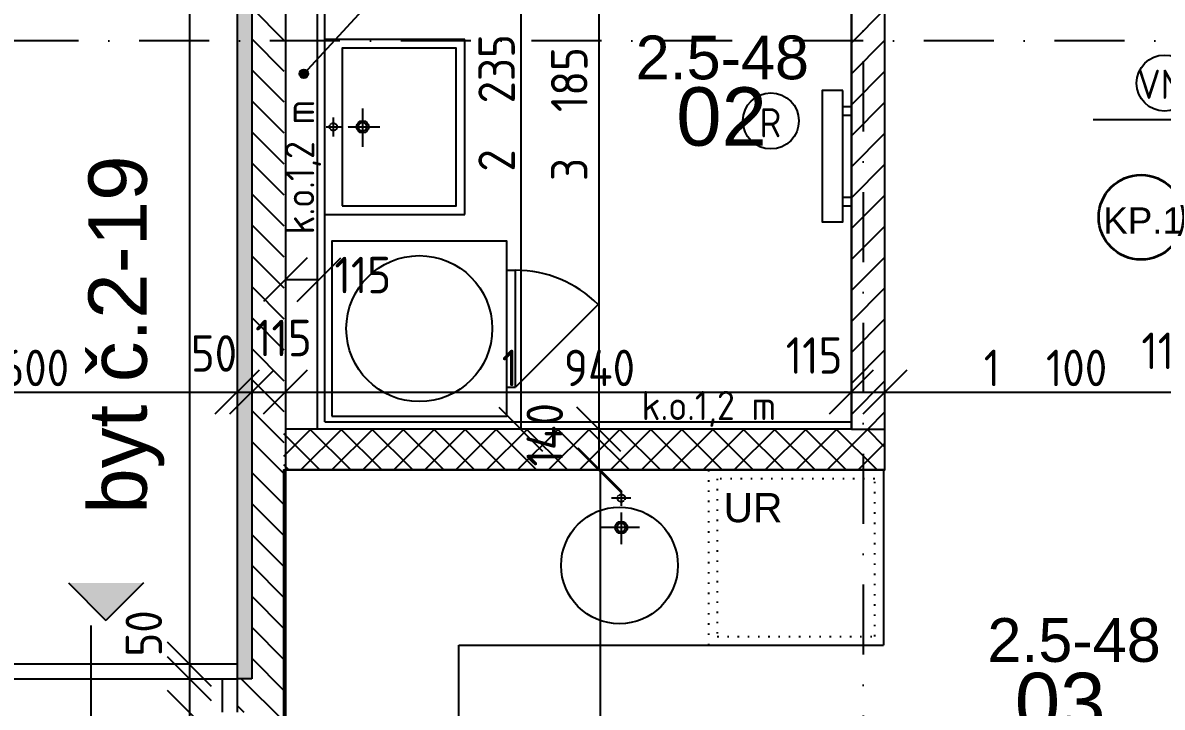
# Model space of a CAD drawing. Extents: x 4511820 to 5180432, y -1526536 to -944957.
# Drawn here: x 5148538 to 5152442, y -1210332 to -1207987 of the extents above; entities that cross this region are included whole.
import ezdxf

# ---------------------------------------------------------------- set-up
doc = ezdxf.new("R2010")
doc.units = 0
doc.header["$MEASUREMENT"] = 0
for name, pattern in [('ACAD_ISO07W100', [3.5, 0.5, -3]), ('ACAD_ISO12W100', [22, 12, -3, 0.5, -3, 0.5, -3]), ('BODKOCIARKOVANA_3', [5.6, 3, -1.3, 0, -1.3]), ('DASHED', [0.75, 0.5, -0.25])]:
    doc.linetypes.add(name, pattern=pattern)
doc.layers.get('0').update_dxf_attribs({"linetype": 'CONTINUOUS'})
doc.layers.get('Defpoints').update_dxf_attribs({"color": 61, "linetype": 'CONTINUOUS'})
for name, color, linetype in [('DVERE', 45, 'CONTINUOUS'), ('KÓTY', 4, 'CONTINUOUS'), ('MÚRY', 1, 'CONTINUOUS'), ('osi', 253, 'CONTINUOUS'), ('Plochy', 41, 'CONTINUOUS'), ('POPIS', 7, 'CONTINUOUS'), ('TENKÁ', 7, 'CONTINUOUS'), ('Z-Kúrenie', 101, 'CONTINUOUS'), ('ZARIADENIE1', 145, 'CONTINUOUS'), ('ZARIADOVACIE', 144, 'CONTINUOUS'), ('zz-vetr', 52, 'CONTINUOUS'), ('ŠRAFY', 82, 'CONTINUOUS')]:
    doc.layers.add(name, color=color, linetype=linetype)
doc.layers.add('preklady', color=74, linetype='CONTINUOUS', lineweight=35)
doc.styles.add('ARIAL', font='arial.ttf')
doc.styles.add('Style-Arial', font='arial.ttf')
doc.styles.add('STYLE1', font='isocp.shx')
doc.dimstyles.new('STANDARD-50', dxfattribs={"dimtxt": 125, "dimasz": 150, "dimexe": 10, "dimexo": 200, "dimgap": 20, "dimtad": 1, "dimdsep": 46, "dimlunit": 6, "dimtxsty": 'STYLE1', "dimblk1": 'OBLIQUE', "dimblk2": 'OBLIQUE', "dimsah": 1, "dimcen": 2.5, "dimse1": 1, "dimse2": 1, "dimadec": 0, "dimazin": 0, "dimtfac": 1, "dimtmove": 1, "dimatfit": 3, "dimldrblk": 'OBLIQUE', "dimfxl": 1, "dimtolj": 1, "dimtzin": 0, "dimarcsym": 0})

# ---------------------------------------------------------------- blocks, each defined once
blk = doc.blocks.new('_OBLIQUE')
at = {"color": 0, "linetype": 'ByBlock'}
blk.add_line((-0.5, -0.5), (0.5, 0.5), dxfattribs=at)
blk = doc.blocks.new('*D28422')
at = {"layer": 'Defpoints', "color": 0}
for p in [(5147672.5, -1209202.2), (5149272.5, -1209202.2), (5149272.5, -1209252.2)]:
    blk.add_point(p, dxfattribs=at)
at = {"layer": 'KÓTY', "color": 0, "lineweight": -2}
blk.add_line((5147672.5, -1209252.2), (5149272.5, -1209252.2), dxfattribs=at)
at = {"layer": 'KÓTY', "color": 0, "linetype": 'ByBlock', "lineweight": -2, "xscale": 150, "yscale": 150, "zscale": 150, "rotation": 180}
blk.add_blockref('_OBLIQUE', (5147672.5, -1209252.2), dxfattribs=at)
at = {"layer": 'KÓTY', "color": 0, "linetype": 'ByBlock', "lineweight": -2, "xscale": 150, "yscale": 150, "zscale": 150}
blk.add_blockref('_OBLIQUE', (5149272.5, -1209252.2), dxfattribs=at)
at = {"layer": 'KÓTY', "color": 0, "insert": (5148472.5, -1209169.7), "char_height": 125, "attachment_point": 5, "style": 'STYLE1'}
blk.add_mtext('\\A1;1ﾠ600', dxfattribs=at)
blk = doc.blocks.new('*D28423')
at = {"layer": 'Defpoints', "color": 0}
for p in [(5149272.5, -1209252.2), (5149322.5, -1209252.2), (5149322.5, -1209252.2)]:
    blk.add_point(p, dxfattribs=at)
at = {"layer": 'KÓTY', "color": 0, "lineweight": -2}
blk.add_line((5149272.5, -1209252.2), (5149322.5, -1209252.2), dxfattribs=at)
at = {"layer": 'KÓTY', "color": 0, "linetype": 'ByBlock', "lineweight": -2, "xscale": 150, "yscale": 150, "zscale": 150, "rotation": 180}
blk.add_blockref('_OBLIQUE', (5149272.5, -1209252.2), dxfattribs=at)
at = {"layer": 'KÓTY', "color": 0, "linetype": 'ByBlock', "lineweight": -2, "xscale": 150, "yscale": 150, "zscale": 150}
blk.add_blockref('_OBLIQUE', (5149322.5, -1209252.2), dxfattribs=at)
at = {"layer": 'KÓTY', "color": 0, "insert": (5149193, -1209120), "char_height": 125, "attachment_point": 5, "style": 'STYLE1'}
blk.add_mtext('\\A1;50', dxfattribs=at)
blk = doc.blocks.new('*D28424')
at = {"layer": 'Defpoints', "color": 0}
for p in [(5149322.5, -1209252.2), (5149437.5, -1209252.2), (5149437.5, -1209379.2)]:
    blk.add_point(p, dxfattribs=at)
at = {"layer": 'KÓTY', "color": 0, "lineweight": -2}
blk.add_line((5149322.5, -1209252.2), (5149437.5, -1209252.2), dxfattribs=at)
at = {"layer": 'KÓTY', "color": 0, "linetype": 'ByBlock', "lineweight": -2, "xscale": 150, "yscale": 150, "zscale": 150, "rotation": 180}
blk.add_blockref('_OBLIQUE', (5149322.5, -1209252.2), dxfattribs=at)
at = {"layer": 'KÓTY', "color": 0, "linetype": 'ByBlock', "lineweight": -2, "xscale": 150, "yscale": 150, "zscale": 150}
blk.add_blockref('_OBLIQUE', (5149437.5, -1209252.2), dxfattribs=at)
at = {"layer": 'KÓTY', "color": 0, "insert": (5149430.8, -1209067.2), "char_height": 125, "attachment_point": 5, "style": 'STYLE1'}
blk.add_mtext('\\A1;115', dxfattribs=at)
blk = doc.blocks.new('*D28425')
at = {"layer": 'Defpoints', "color": 0}
for p in [(5151377.5, -1209252.2), (5149437.5, -1209379.2), (5151377.5, -1209379.2)]:
    blk.add_point(p, dxfattribs=at)
at = {"layer": 'KÓTY', "color": 0, "lineweight": -2}
blk.add_line((5149437.5, -1209252.2), (5151377.5, -1209252.2), dxfattribs=at)
at = {"layer": 'KÓTY', "color": 0, "linetype": 'ByBlock', "lineweight": -2, "xscale": 150, "yscale": 150, "zscale": 150, "rotation": 180}
blk.add_blockref('_OBLIQUE', (5149437.5, -1209252.2), dxfattribs=at)
at = {"layer": 'KÓTY', "color": 0, "linetype": 'ByBlock', "lineweight": -2, "xscale": 150, "yscale": 150, "zscale": 150}
blk.add_blockref('_OBLIQUE', (5151377.5, -1209252.2), dxfattribs=at)
at = {"layer": 'KÓTY', "color": 0, "insert": (5150407.5, -1209169.7), "char_height": 125, "attachment_point": 5, "style": 'STYLE1'}
blk.add_mtext('\\A1;1ﾠ940', dxfattribs=at)
blk = doc.blocks.new('*D28426')
at = {"layer": 'Defpoints', "color": 0}
for p in [(5151492.5, -1209252.2), (5151377.5, -1209379.2), (5151492.5, -1209379.2)]:
    blk.add_point(p, dxfattribs=at)
at = {"layer": 'KÓTY', "color": 0, "lineweight": -2}
blk.add_line((5151377.5, -1209252.2), (5151492.5, -1209252.2), dxfattribs=at)
at = {"layer": 'KÓTY', "color": 0, "linetype": 'ByBlock', "lineweight": -2, "xscale": 150, "yscale": 150, "zscale": 150, "rotation": 180}
blk.add_blockref('_OBLIQUE', (5151377.5, -1209252.2), dxfattribs=at)
at = {"layer": 'KÓTY', "color": 0, "linetype": 'ByBlock', "lineweight": -2, "xscale": 150, "yscale": 150, "zscale": 150}
blk.add_blockref('_OBLIQUE', (5151492.5, -1209252.2), dxfattribs=at)
at = {"layer": 'KÓTY', "color": 0, "insert": (5151249.5, -1209127), "char_height": 125, "attachment_point": 5, "style": 'STYLE1'}
blk.add_mtext('\\A1;115', dxfattribs=at)
blk = doc.blocks.new('*D28427')
at = {"layer": 'Defpoints', "color": 0}
for p in [(5152592.5, -1209252.2), (5151492.5, -1209379.2), (5152592.5, -1209379.2)]:
    blk.add_point(p, dxfattribs=at)
at = {"layer": 'KÓTY', "color": 0, "lineweight": -2}
blk.add_line((5151492.5, -1209252.2), (5152592.5, -1209252.2), dxfattribs=at)
at = {"layer": 'KÓTY', "color": 0, "linetype": 'ByBlock', "lineweight": -2, "xscale": 150, "yscale": 150, "zscale": 150, "rotation": 180}
blk.add_blockref('_OBLIQUE', (5151492.5, -1209252.2), dxfattribs=at)
at = {"layer": 'KÓTY', "color": 0, "linetype": 'ByBlock', "lineweight": -2, "xscale": 150, "yscale": 150, "zscale": 150}
blk.add_blockref('_OBLIQUE', (5152592.5, -1209252.2), dxfattribs=at)
at = {"layer": 'KÓTY', "color": 0, "insert": (5152042.5, -1209169.7), "char_height": 125, "attachment_point": 5, "style": 'STYLE1'}
blk.add_mtext('\\A1;1ﾠ100', dxfattribs=at)
blk = doc.blocks.new('*D28428')
at = {"layer": 'Defpoints', "color": 0}
for p in [(5152707.5, -1209252.2), (5152592.5, -1209379.2), (5152707.5, -1209404.2)]:
    blk.add_point(p, dxfattribs=at)
at = {"layer": 'KÓTY', "color": 0, "lineweight": -2}
blk.add_line((5152592.5, -1209252.2), (5152707.5, -1209252.2), dxfattribs=at)
at = {"layer": 'KÓTY', "color": 0, "linetype": 'ByBlock', "lineweight": -2, "xscale": 150, "yscale": 150, "zscale": 150, "rotation": 180}
blk.add_blockref('_OBLIQUE', (5152592.5, -1209252.2), dxfattribs=at)
at = {"layer": 'KÓTY', "color": 0, "linetype": 'ByBlock', "lineweight": -2, "xscale": 150, "yscale": 150, "zscale": 150}
blk.add_blockref('_OBLIQUE', (5152707.5, -1209252.2), dxfattribs=at)
at = {"layer": 'KÓTY', "color": 0, "insert": (5152468, -1209111), "char_height": 125, "attachment_point": 5, "style": 'STYLE1'}
blk.add_mtext('\\A1;115', dxfattribs=at)
blk = doc.blocks.new('*D28473')
at = {"layer": 'Defpoints', "color": 0}
for p in [(5148546, -1204324.2), (5148546, -1210184.2), (5149108.5, -1210184.2)]:
    blk.add_point(p, dxfattribs=at)
at = {"layer": 'KÓTY', "color": 0, "lineweight": -2}
blk.add_line((5149108.5, -1204324.2), (5149108.5, -1210184.2), dxfattribs=at)
at = {"layer": 'KÓTY', "color": 0, "linetype": 'ByBlock', "lineweight": -2, "xscale": 150, "yscale": 150, "zscale": 150}
for p, rotation in [((5149108.5, -1204324.2), 90), ((5149108.5, -1210184.2), 270)]:
    blk.add_blockref('_OBLIQUE', p, dxfattribs=dict(at, rotation=rotation))
at = {"layer": 'KÓTY', "color": 0, "insert": (5149026, -1207254.2), "char_height": 125, "attachment_point": 5, "rotation": 90, "style": 'STYLE1'}
blk.add_mtext('\\A1;5ﾠ860', dxfattribs=at)
blk = doc.blocks.new('*D28511')
at = {"layer": 'Defpoints', "color": 0}
for p in [(5151377.5, -1206194.2), (5150511.5, -1209379.2), (5151435, -1209379.2)]:
    blk.add_point(p, dxfattribs=at)
at = {"layer": 'KÓTY', "color": 0, "lineweight": -2}
blk.add_line((5150511.5, -1206194.2), (5150511.5, -1209379.2), dxfattribs=at)
at = {"layer": 'KÓTY', "color": 0, "linetype": 'ByBlock', "lineweight": -2, "xscale": 150, "yscale": 150, "zscale": 150}
for p, rotation in [((5150511.5, -1206194.2), 90), ((5150511.5, -1209379.2), 270)]:
    blk.add_blockref('_OBLIQUE', p, dxfattribs=dict(at, rotation=rotation))
at = {"layer": 'KÓTY', "color": 0, "insert": (5150410.5, -1208300), "char_height": 125, "attachment_point": 5, "rotation": 90, "style": 'STYLE1'}
blk.add_mtext('\\A1;3ﾠ185', dxfattribs=at)
blk = doc.blocks.new('*D28521')
at = {"layer": 'Defpoints', "color": 0}
for p in [(5150511.5, -1209379.2), (5150511.5, -1209519.2), (5150511.5, -1209519.2)]:
    blk.add_point(p, dxfattribs=at)
at = {"layer": 'KÓTY', "color": 0, "lineweight": -2}
blk.add_line((5150511.5, -1209379.2), (5150511.5, -1209519.2), dxfattribs=at)
at = {"layer": 'KÓTY', "color": 0, "linetype": 'ByBlock', "lineweight": -2, "xscale": 150, "yscale": 150, "zscale": 150}
for p, rotation in [((5150511.5, -1209379.2), 90), ((5150511.5, -1209519.2), 270)]:
    blk.add_blockref('_OBLIQUE', p, dxfattribs=dict(at, rotation=rotation))
at = {"layer": 'KÓTY', "color": 0, "insert": (5150326.5, -1209398.5), "char_height": 125, "attachment_point": 5, "rotation": 90, "style": 'STYLE1'}
blk.add_mtext('\\A1;140', dxfattribs=at)
blk = doc.blocks.new('*D28522')
at = {"layer": 'Defpoints', "color": 0}
for p in [(5149437.5, -1209519.2), (5149437.5, -1212534.2), (5150516.5, -1212534.2)]:
    blk.add_point(p, dxfattribs=at)
at = {"layer": 'KÓTY', "color": 0, "lineweight": -2}
blk.add_line((5150516.5, -1209519.2), (5150516.5, -1212534.2), dxfattribs=at)
at = {"layer": 'KÓTY', "color": 0, "linetype": 'ByBlock', "lineweight": -2, "xscale": 150, "yscale": 150, "zscale": 150}
for p, rotation in [((5150516.5, -1209519.2), 90), ((5150516.5, -1212534.2), 270)]:
    blk.add_blockref('_OBLIQUE', p, dxfattribs=dict(at, rotation=rotation))
at = {"layer": 'KÓTY', "color": 0, "insert": (5150434, -1211026.7), "char_height": 125, "attachment_point": 5, "rotation": 90, "style": 'STYLE1'}
blk.add_mtext('\\A1;3ﾠ015', dxfattribs=at)
blk = doc.blocks.new('*D28538')
at = {"layer": 'Defpoints', "color": 0}
for p in [(5148546, -1210184.2), (5148546, -1210234.2), (5149108.5, -1210234.2)]:
    blk.add_point(p, dxfattribs=at)
at = {"layer": 'KÓTY', "color": 0, "lineweight": -2}
blk.add_line((5149108.5, -1210184.2), (5149108.5, -1210234.2), dxfattribs=at)
at = {"layer": 'KÓTY', "color": 0, "linetype": 'ByBlock', "lineweight": -2, "xscale": 150, "yscale": 150, "zscale": 150}
for p, rotation in [((5149108.5, -1210184.2), 90), ((5149108.5, -1210234.2), 270)]:
    blk.add_blockref('_OBLIQUE', p, dxfattribs=dict(at, rotation=rotation))
at = {"layer": 'KÓTY', "color": 0, "insert": (5148952.5, -1210079), "char_height": 125, "attachment_point": 5, "rotation": 90, "style": 'STYLE1'}
blk.add_mtext('\\A1;50', dxfattribs=at)
blk = doc.blocks.new('*D28539')
at = {"layer": 'Defpoints', "color": 0}
for p in [(5148546, -1210234.2), (5149108.5, -1210349.2), (5149108.5, -1210349.2)]:
    blk.add_point(p, dxfattribs=at)
at = {"layer": 'KÓTY', "color": 0, "lineweight": -2}
blk.add_line((5149108.5, -1210234.2), (5149108.5, -1210349.2), dxfattribs=at)
at = {"layer": 'KÓTY', "color": 0, "linetype": 'ByBlock', "lineweight": -2, "xscale": 150, "yscale": 150, "zscale": 150}
for p, rotation in [((5149108.5, -1210234.2), 90), ((5149108.5, -1210349.2), 270)]:
    blk.add_blockref('_OBLIQUE', p, dxfattribs=dict(at, rotation=rotation))
at = {"layer": 'KÓTY', "color": 0, "insert": (5148987.5, -1210449), "char_height": 125, "attachment_point": 5, "rotation": 90, "style": 'STYLE1'}
blk.add_mtext('\\A1;115', dxfattribs=at)
blk = doc.blocks.new('*D28540')
at = {"layer": 'Defpoints', "color": 0}
for p in [(5149108.5, -1210349.2), (5149106, -1212534.2), (5149108.5, -1212534.2)]:
    blk.add_point(p, dxfattribs=at)
at = {"layer": 'KÓTY', "color": 0, "lineweight": -2}
blk.add_line((5149108.5, -1210349.2), (5149108.5, -1212534.2), dxfattribs=at)
at = {"layer": 'KÓTY', "color": 0, "linetype": 'ByBlock', "lineweight": -2, "xscale": 150, "yscale": 150, "zscale": 150}
for p, rotation in [((5149108.5, -1210349.2), 90), ((5149108.5, -1212534.2), 270)]:
    blk.add_blockref('_OBLIQUE', p, dxfattribs=dict(at, rotation=rotation))
at = {"layer": 'KÓTY', "color": 0, "insert": (5149026, -1211441.7), "char_height": 125, "attachment_point": 5, "rotation": 90, "style": 'STYLE1'}
blk.add_mtext('\\A1;2ﾠ185', dxfattribs=at)
blk = doc.blocks.new('*D28616')
at = {"layer": 'Defpoints', "color": 0}
for p in [(5149552.5, -1208867), (5149437.5, -1209063.7), (5149552.5, -1209063.7)]:
    blk.add_point(p, dxfattribs=at)
at = {"layer": 'KÓTY', "color": 0, "lineweight": -2}
blk.add_line((5149437.5, -1208867), (5149552.5, -1208867), dxfattribs=at)
at = {"layer": 'KÓTY', "color": 0, "linetype": 'ByBlock', "lineweight": -2, "xscale": 150, "yscale": 150, "zscale": 150, "rotation": 180}
blk.add_blockref('_OBLIQUE', (5149437.5, -1208867), dxfattribs=at)
at = {"layer": 'KÓTY', "color": 0, "linetype": 'ByBlock', "lineweight": -2, "xscale": 150, "yscale": 150, "zscale": 150}
blk.add_blockref('_OBLIQUE', (5149552.5, -1208867), dxfattribs=at)
at = {"layer": 'KÓTY', "color": 0, "insert": (5149703, -1208851.5), "char_height": 125, "attachment_point": 5, "style": 'STYLE1'}
blk.add_mtext('\\A1;115', dxfattribs=at)
blk = doc.blocks.new('*D28672')
at = {"layer": 'Defpoints', "color": 0}
for p in [(5149437.5, -1207144.2), (5149437.5, -1209379.2), (5150244, -1209379.2)]:
    blk.add_point(p, dxfattribs=at)
at = {"layer": 'KÓTY', "color": 0, "lineweight": -2}
blk.add_line((5150244, -1207144.2), (5150244, -1209379.2), dxfattribs=at)
at = {"layer": 'KÓTY', "color": 0, "linetype": 'ByBlock', "lineweight": -2, "xscale": 150, "yscale": 150, "zscale": 150}
for p, rotation in [((5150244, -1207144.2), 90), ((5150244, -1209379.2), 270)]:
    blk.add_blockref('_OBLIQUE', p, dxfattribs=dict(at, rotation=rotation))
at = {"layer": 'KÓTY', "color": 0, "insert": (5150161.5, -1208261.7), "char_height": 125, "attachment_point": 5, "rotation": 90, "style": 'STYLE1'}
blk.add_mtext('\\A1;2ﾠ235', dxfattribs=at)

msp = doc.modelspace()

# ---------------------------------------------------------------- hatches: boundary and pattern name
at = {"layer": 'KÓTY'}
h = msp.add_hatch(color=256, dxfattribs=at)
h.dxf.hatch_style = 1
h.paths.add_polyline_path([(5149485.972, -1208162.035, -0.65381715), (5149511.146, -1208151.013, -1.52947961)])
at = {"layer": 'TENKÁ'}
h = msp.add_hatch(color=256, dxfattribs=at)
h.dxf.hatch_style = 1
h.paths.add_polyline_path([(5148694.09, -1209905.816), (5148950.91, -1209905.816), (5148822.5, -1210034.226)])
at = {"layer": 'ŠRAFY'}
h = msp.add_hatch(dxfattribs=at)
h.set_pattern_fill('DOTS', color=256, scale=250, angle=90)
h.set_pattern_definition([(90, (0, -89070.035), (-15.625, 7.8125), [0, -15.625])])
h.paths.add_polyline_path([(5149272.5, -1205894.226), (5149272.5, -1210234.226), (5149322.5, -1210234.226), (5149322.5, -1205894.226)])
at = {"layer": 'ŠRAFY', "ltscale": 0.25}
h = msp.add_hatch(dxfattribs=at)
h.set_pattern_fill('ANSI31', color=256, scale=600, angle=90, style=0)
h.set_pattern_definition([(135, (-2904913.184, 133592.89), (-53.0330086, -53.0330086), [])])
h.paths.add_polyline_path([(5149432.5, -1212534.226), (5149432.5, -1209519.226), (5149432.5, -1209379.226), (5149432.5, -1207144.226), (5149437.5, -1207144.226), (5149437.5, -1207029.226), (5149437.5, -1206194.226), (5149322.5, -1206194.226), (5149322.5, -1210234.226), (5149272.5, -1210234.226), (5149272.5, -1210349.226), (5149322.5, -1210349.226), (5149322.5, -1212534.226)])
h = msp.add_hatch(dxfattribs=at)
h.set_pattern_fill('ANSI31', color=256, scale=600, style=0)
h.set_pattern_definition([(45, (515270.5, 214751.965), (-53.0330086, 53.0330086), [])])
h.paths.add_polyline_path([(5151377.5, -1209354.226), (5151377.5, -1209379.226), (5151492.5, -1209379.226), (5151492.5, -1207904.226), (5151492.5, -1207894.226), (5151377.5, -1207894.226), (5151377.5, -1207904.226), (5151377.5, -1208107.226), (5151377.5, -1208137.226), (5151377.5, -1208417.226), (5151377.5, -1208447.226)])
h = msp.add_hatch(dxfattribs=at)
h.set_pattern_fill('ANSI37', color=256, scale=600, style=0)
h.set_pattern_definition([(45, (-2973754.684, 438142.75), (-53.0330086, 53.0330086), []), (135, (-2973754.684, 438142.75), (-53.0330086, -53.0330086), [])])
h.paths.add_polyline_path([(5151377.5, -1209379.226), (5149547.5, -1209379.226), (5149432.5, -1209379.226), (5149432.5, -1209519.226), (5150887.5, -1209519.226), (5151487.5, -1209519.226), (5151492.5, -1209519.226), (5151492.5, -1209379.226)])

# ---------------------------------------------------------------- linework, layer by layer
at = {"layer": 'DVERE', "ltscale": 0.25}
for p, q in [((5152205.672, -1208319.226), (5153608.328, -1208319.226)), ((5148772.5, -1211390.226), (5148772.5, -1210051.365))]:
    msp.add_line(p, q, dxfattribs=at)
at = {"layer": 'DVERE'}
msp.add_line((5148322.5, -1210234.226), (5149222.5, -1210234.226), dxfattribs=at)
at = {"layer": 'KÓTY'}
msp.add_line((5149500.972, -1208162.035), (5149728.972, -1207915.035), dxfattribs=at)
msp.add_circle((5149500.972, -1208162.035), 15, dxfattribs=at)
at = {"layer": 'MÚRY'}
for p, q in [((5149272.5, -1205779.226), (5149272.5, -1210234.226)), ((5149437.5, -1207144.226), (5149437.5, -1209379.226)), ((5151377.5, -1209379.226), (5149437.5, -1209379.226)), ((5149437.5, -1209519.226), (5149437.5, -1212534.226)), ((5151492.5, -1209519.226), (5149437.5, -1209519.226)), ((5149222.5, -1210349.226), (5149222.5, -1210234.226)), ((5149222.5, -1210234.226), (5149272.5, -1210234.226))]:
    msp.add_line(p, q, dxfattribs=at)
at = {"layer": 'MÚRY', "ltscale": 0.25}
for p, q in [((5151377.5, -1209379.226), (5151377.5, -1207894.226)), ((5151492.5, -1209519.226), (5151492.5, -1207894.226))]:
    msp.add_line(p, q, dxfattribs=at)
at = {"layer": 'osi', "linetype": 'BODKOCIARKOVANA_3', "ltscale": 80}
for p, q in [((5151417.5, -1198261.132), (5151417.5, -1230189.035)), ((5157242.5, -1208049.226), (5093572.5, -1208049.226))]:
    msp.add_line(p, q, dxfattribs=at)
at = {"layer": 'Plochy'}
for points in [[(5147672.5, -1204324.226), (5149622.5, -1204324.226), (5149622.5, -1202674.226), (5150822.5, -1202674.226), (5150822.5, -1202954.226), (5151922.5, -1202954.226), (5151922.5, -1203114.226), (5152122.5, -1203114.226), (5152122.5, -1201564.226), (5153922.5, -1201564.226), (5153922.5, -1199614.226), (5155902.5, -1199614.226), (5155902.5, -1203894.226), (5153787.5, -1203894.226), (5153787.5, -1205894.226), (5150622.5, -1205894.226), (5150622.5, -1205779.226), (5149272.5, -1205779.226), (5149272.5, -1210184.226), (5147672.5, -1210184.226)], [(5149547.5, -1209379.226), (5149547.5, -1207144.226), (5149937.5, -1207144.226), (5149937.5, -1206194.226), (5151377.5, -1206194.226), (5151377.5, -1209379.226)], [(5155902.5, -1212534.226), (5149432.5, -1212534.226), (5149432.5, -1209519.226), (5151492.5, -1209519.226), (5151492.5, -1207579.226), (5152592.5, -1207579.226), (5152592.5, -1209519.226), (5155902.5, -1209519.226)]]:
    msp.add_lwpolyline(points, close=True, dxfattribs=at)
at = {"layer": 'preklady', "ltscale": 0.25}
msp.add_circle((5152370, -1208653.535), 145, dxfattribs=at)
at = {"layer": 'TENKÁ'}
for p, q in [((5149322.5, -1205779.226), (5149322.5, -1210234.226)), ((5149547.5, -1209379.226), (5149547.5, -1207169.226)), ((5149437.5, -1209379.226), (5149437.5, -1209519.226)), ((5151377.5, -1209379.226), (5151492.5, -1209379.226)), ((5148694.09, -1209905.816), (5148822.5, -1210034.226)), ((5148950.91, -1209905.816), (5148822.5, -1210034.226)), ((5149272.5, -1210234.226), (5149272.5, -1210349.226)), ((5149322.5, -1210234.226), (5149272.5, -1210234.226))]:
    msp.add_line(p, q, dxfattribs=at)
at = {"layer": 'TENKÁ', "ltscale": 0.25}
for q in [(5149572.5, -1207169.226), (5151377.5, -1209354.226)]:
    msp.add_line((5149572.5, -1209354.226), q, dxfattribs=at)
at = {"layer": 'TENKÁ', "linetype": 'ACAD_ISO12W100', "ltscale": 10}
msp.add_line((5149272.5, -1210184.226), (5148272.5, -1210184.226), dxfattribs=at)
at = {"layer": 'Z-Kúrenie', "linetype": 'Continuous'}
for p, q in [((5151347.5, -1208274.226), (5151377.5, -1208274.226)), ((5151347.5, -1208304.226), (5151377.5, -1208304.226)), ((5151347.5, -1208584.226), (5151377.5, -1208584.226)), ((5151347.5, -1208614.226), (5151377.5, -1208614.226))]:
    msp.add_line(p, q, dxfattribs=at)
msp.add_lwpolyline([(5151347.5, -1208219.226), (5151277.5, -1208219.226), (5151277.5, -1208669.226), (5151347.5, -1208669.226)], close=True, dxfattribs=at)
msp.add_circle((5151101.387, -1208323.584), 96, dxfattribs=at)
at = {"layer": 'ZARIADENIE1'}
for p, q in [((5150196.5, -1208835.087), (5150226.5, -1208835.087)), ((5150226.5, -1209235.087), (5150226.5, -1208835.087)), ((5150509.343, -1208952.244), (5150226.5, -1209235.087)), ((5150196.5, -1209235.087), (5150226.5, -1209235.087))]:
    msp.add_line(p, q, dxfattribs=at)
at = {"layer": 'ZARIADENIE1', "color": 8, "linetype": 'ACAD_ISO07W100', "ltscale": 10}
msp.add_line((5150887.5, -1209519.226), (5150887.5, -1210119.226), dxfattribs=at)
at = {"layer": 'ZARIADENIE1', "color": 8, "ltscale": 0.25}
for p, q in [((5151487.5, -1209519.226), (5151487.5, -1210119.226)), ((5150032.5, -1212534.226), (5150032.5, -1210119.226)), ((5150032.5, -1210119.226), (5151487.5, -1210119.226))]:
    msp.add_line(p, q, dxfattribs=at)
at = {"layer": 'ZARIADENIE1', "color": 8, "linetype": 'DASHED'}
for p, q in [((5150588.473, -1209590.925), (5150588.473, -1209642.958)), ((5150621.336, -1209615.572), (5150555.609, -1209615.572)), ((5150588.473, -1209665.33), (5150588.473, -1209774.875)), ((5150651.461, -1209715.995), (5150520.007, -1209715.995))]:
    msp.add_line(p, q, dxfattribs=at)
at = {"layer": 'ZARIADENIE1', "color": 8}
msp.add_lwpolyline([(5149596.5, -1209335.087), (5150196.5, -1209335.087), (5150196.5, -1208735.087), (5149596.5, -1208735.087)], close=True, dxfattribs=at)
at = {"layer": 'ZARIADENIE1', "color": 8, "linetype": 'ACAD_ISO07W100', "ltscale": 10}
msp.add_lwpolyline([(5151457.5, -1209549.226), (5150917.5, -1209549.226), (5150917.5, -1210089.226), (5151457.5, -1210089.226)], close=True, dxfattribs=at)
at = {"layer": 'ZARIADENIE1', "color": 8}
msp.add_circle((5149896.5, -1209035.087), 250, dxfattribs=at)
at = {"layer": 'ZARIADENIE1', "color": 8, "linetype": 'DASHED'}
msp.add_circle((5150588.786, -1209615.572), 12.931, dxfattribs=at)
at = {"layer": 'ZARIADENIE1', "color": 8, "ltscale": 0.25}
msp.add_circle((5150582.624, -1209846.138), 200, dxfattribs=at)
at = {"layer": 'ZARIADENIE1', "color": 8, "linetype": 'Continuous'}
for centre, radius in [((5150588.746, -1209716.262), 20.877), ((5150588.473, -1209715.995), 14.781)]:
    msp.add_circle(centre, radius, dxfattribs=at)
at = {"layer": 'ZARIADENIE1'}
msp.add_arc((5150226.5, -1209235.087), 400, 45, 90, dxfattribs=at)
at = {"layer": 'ZARIADOVACIE', "ltscale": 0.25}
for p, q in [((5150052.5, -1208044.226), (5149572.5, -1208044.226)), ((5150052.5, -1208644.226), (5150052.5, -1208044.226)), ((5149572.5, -1208644.226), (5150052.5, -1208644.226))]:
    msp.add_line(p, q, dxfattribs=at)
at = {"layer": 'ZARIADOVACIE', "linetype": 'DASHED'}
for p, q in [((5149702.271, -1208281.238), (5149702.271, -1208412.691)), ((5149601.848, -1208311.363), (5149601.848, -1208377.09)), ((5149577.201, -1208344.226), (5149629.235, -1208344.226)), ((5149651.607, -1208344.226), (5149761.152, -1208344.226))]:
    msp.add_line(p, q, dxfattribs=at)
at = {"layer": 'ZARIADOVACIE', "ltscale": 0.25}
msp.add_lwpolyline([(5149632.5, -1208614.226), (5150022.5, -1208614.226), (5150022.5, -1208074.226), (5149632.5, -1208074.226)], close=True, dxfattribs=at)
msp.add_lwpolyline([(5149632.5, -1208614.226), (5150022.5, -1208614.226), (5150022.5, -1208074.226), (5149632.5, -1208074.226)], close=True, dxfattribs=at)
at = {"layer": 'ZARIADOVACIE', "linetype": 'Continuous'}
for centre, radius in [((5149702.538, -1208343.953), 20.877), ((5149702.271, -1208344.226), 14.781)]:
    msp.add_circle(centre, radius, dxfattribs=at)
at = {"layer": 'ZARIADOVACIE', "linetype": 'DASHED'}
msp.add_circle((5149601.848, -1208343.913), 12.931, dxfattribs=at)
at = {"layer": 'zz-vetr'}
msp.add_circle((5152450.735, -1208194.043), 96, dxfattribs=at)

# ---------------------------------------------------------------- texts
at = {"layer": 'POPIS', "lineweight": 40, "ltscale": 0.25, "style": 'ARIAL'}
for s, height, p in [('2.5-48', 150, (5150637.911, -1208181.114)), ('02', 200, (5150777.088, -1208408.415)), ('2.5-48', 150, (5151843.411, -1210176.614)), ('03', 200, (5151937.339, -1210413.915))]:
    msp.add_text(s, height=height, dxfattribs=at).set_placement(p)
at = {"layer": 'POPIS', "color": 47, "ltscale": 0.25, "style": 'Style-Arial'}
msp.add_text('byt č.2-19', height=200, rotation=90, dxfattribs=at).set_placement((5148962.649, -1209668.899))
at = {"layer": 'preklady', "linetype": 'Continuous', "lineweight": 20, "style": 'ARIAL'}
msp.add_text('KP.1', height=90, dxfattribs=at).set_placement((5152240.736, -1208709.791))
at = {"layer": 'TENKÁ', "linetype": 'Continuous', "style": 'STYLE1'}
msp.add_text('k.o.1,2 m', height=100, rotation=90, dxfattribs=at).set_placement((5149536.848, -1208712.216))
msp.add_text('k.o.1,2 m', height=100, dxfattribs=at).set_placement((5150658.497, -1209348.376))
at = {"layer": 'Z-Kúrenie', "linetype": 'Continuous', "style": 'STYLE1'}
msp.add_text('R', height=100, dxfattribs=at).set_placement((5151062.759, -1208379.783))
at = {"layer": 'ZARIADENIE1', "color": 8, "ltscale": 0.25, "style": 'ARIAL'}
msp.add_text('UR', height=100, dxfattribs=at).set_placement((5150939.31, -1209698.143))
at = {"layer": 'zz-vetr', "style": 'STYLE1'}
msp.add_text('VM', height=100, dxfattribs=at).set_placement((5152356.428, -1208248.055))

# ---------------------------------------------------------------- dimensions: what is measured, and where the dimension line sits
at = {"layer": 'KÓTY'}
for base, p1, p2, picture, middle in [((5149108.5, -1210184.226), (5148546, -1204324.226), (5148546, -1210184.226), '*D28473', (5149025.957, -1207254.226)), ((5150511.5, -1209519.226), (5150511.5, -1209379.226), (5150511.5, -1209519.226), '*D28521', (5150326.5, -1209398.476)), ((5150516.5, -1212534.226), (5149437.5, -1209519.226), (5149437.5, -1212534.226), '*D28522', (5150433.957, -1211026.726)), ((5149108.5, -1212534.226), (5149108.5, -1210349.226), (5149106, -1212534.226), '*D28540', (5149025.957, -1211441.726))]:
    dim = msp.add_linear_dim(base=base, p1=p1, p2=p2, angle=90, dimstyle='STANDARD-50', dxfattribs=at)
    dim.commit()
    dim.dimension.update_dxf_attribs({"geometry": picture, "text_midpoint": middle})
for base, p1, p2, picture, middle in [((5150511.5, -1209379.226), (5151377.5, -1206194.226), (5151435, -1209379.226), '*D28511', (5150493, -1208300.035)), ((5149108.5, -1210234.226), (5148546, -1210184.226), (5148546, -1210234.226), '*D28538', (5149035, -1210079.035)), ((5149108.5, -1210349.226), (5148546, -1210234.226), (5149108.5, -1210349.226), '*D28539', (5149070, -1210449.035))]:
    dim = msp.add_linear_dim(base=base, p1=p1, p2=p2, angle=90, dimstyle='STANDARD-50', dxfattribs=at)
    dim.commit()
    dim.dimension.update_dxf_attribs({"geometry": picture, "text_midpoint": middle, "dimtype": 160})
dim = msp.add_linear_dim(base=(5150244, -1209379.226), p1=(5149437.5, -1207144.226), p2=(5149437.5, -1209379.226), angle=90, dimstyle='STANDARD-50', override={"dimtxsty": 'STYLE1', "dimldrblk": 'OBLIQUE'}, dxfattribs=at)
dim.commit()
dim.dimension.update_dxf_attribs({"geometry": '*D28672', "text_midpoint": (5150161.457, -1208261.726)})
for base, p1, p2, picture, middle in [((5149552.5, -1208867.035), (5149437.5, -1209063.726), (5149552.5, -1209063.726), '*D28616', (5149703, -1208934.035)), ((5149322.5, -1209252.227), (5149272.5, -1209252.227), (5149322.5, -1209252.227), '*D28423', (5149193, -1209202.535)), ((5151492.5, -1209252.227), (5151377.5, -1209379.226), (5151492.5, -1209379.226), '*D28426', (5151249.5, -1209209.535)), ((5152707.5, -1209252.227), (5152592.5, -1209379.226), (5152707.5, -1209404.226), '*D28428', (5152468, -1209193.535))]:
    dim = msp.add_linear_dim(base=base, p1=p1, p2=p2, dimstyle='STANDARD-50', dxfattribs=at)
    dim.commit()
    dim.dimension.update_dxf_attribs({"geometry": picture, "text_midpoint": middle, "dimtype": 160})
for base, p1, p2, picture, middle in [((5149437.5, -1209252.227), (5149322.5, -1209252.227), (5149437.5, -1209379.226), '*D28424', (5149430.75, -1209067.227)), ((5149272.5, -1209252.227), (5147672.5, -1209202.227), (5149272.5, -1209202.227), '*D28422', (5148472.5, -1209169.685)), ((5151377.5, -1209252.227), (5149437.5, -1209379.226), (5151377.5, -1209379.226), '*D28425', (5150407.5, -1209169.685)), ((5152592.5, -1209252.227), (5151492.5, -1209379.226), (5152592.5, -1209379.226), '*D28427', (5152042.5, -1209169.685))]:
    dim = msp.add_linear_dim(base=base, p1=p1, p2=p2, dimstyle='STANDARD-50', dxfattribs=at)
    dim.commit()
    dim.dimension.update_dxf_attribs({"geometry": picture, "text_midpoint": middle})

doc.saveas('drawing.dxf')
